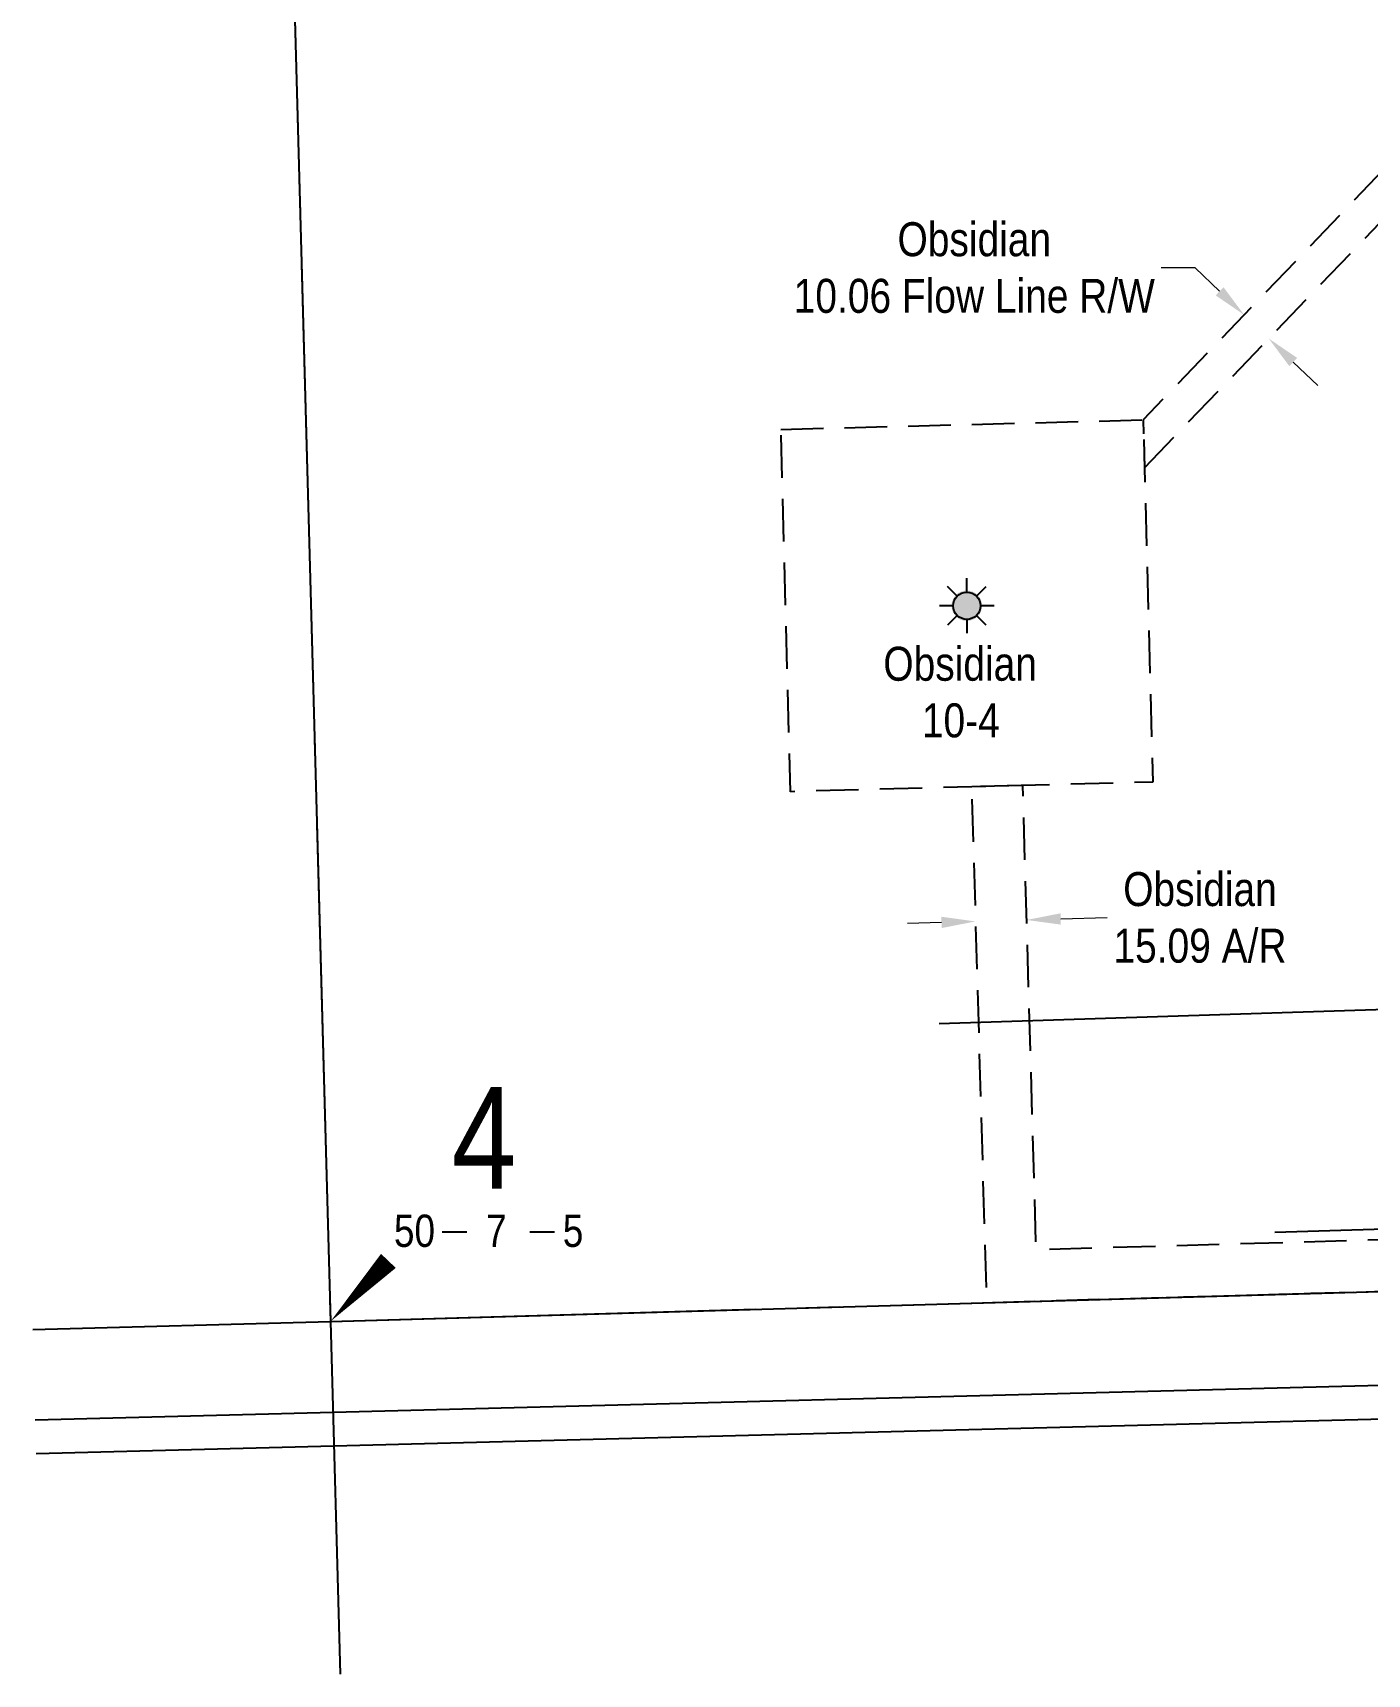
# Model space of a CAD drawing. Extents: x 634935 to 638883, y 5905921 to 5908834.
# Drawn here: x 635596.9 to 635989.6, y 5906027.1 to 5906510.4 of the extents above; entities that cross this region are included whole.
import ezdxf
from ezdxf.enums import TextEntityAlignment as Align

# ---------------------------------------------------------------- set-up
doc = ezdxf.new("R2010")
doc.units = 0
doc.header["$LTSCALE"] = 5
doc.header["$PDMODE"] = 34
doc.header["$PDSIZE"] = 0.03
doc.linetypes.add('foc-ACCESSROAD', pattern=[3.75, 2.5, -1.25])
doc.linetypes.add('foc-QUARTERLINE', pattern=[33, 25, -3, 2, -3])
doc.layers.get('Defpoints').update_dxf_attribs({"color": 9})
for name, color, linetype in [('10', 1, 'Continuous'), ('9', 3, 'Continuous'), ('AS-POWER', 104, 'foc-POWER'), ('AS-TELUS', 224, 'foc-TEL'), ('C-AR', 13, 'foc-ACCESSROAD'), ('C-WS', 13, 'foc-ACCESSROAD'), ('C-WS-S', 8, 'Continuous'), ('F-RW', 190, 'Continuous'), ('L-QSEC', 8, 'foc-QUARTERLINE'), ('L-SECLBL', 7, 'Continuous'), ('L-TITLEDB', 4, 'Continuous')]:
    doc.layers.add(name, color=color, linetype=linetype)
for name, color, linetype, lineweight in [('C-AR-T', 13, 'Continuous', 9), ('C-FLOWLINE-T', 13, 'Continuous', 9), ('C-WS-T', 13, 'Continuous', 9)]:
    doc.layers.add(name, color=color, linetype=linetype, lineweight=lineweight)
doc.styles.add('80CG', font='ARIALN.TTF', dxfattribs={"height": 10})
doc.styles.add('80L', font='ARIALN.TTF', dxfattribs={"height": 10})
doc.styles.add('80LS', font='ARIALNI.TTF', dxfattribs={"height": 10})
doc.styles.add('foc-LtypeFont', font='ARIALN.TTF', dxfattribs={"height": 7.35})
doc.styles.add('SIMPLEX', font='ARIALN.TTF')
doc.linetypes.add('foc-POWER', pattern='A,6,-1,["P",foc-LtypeFont,S=0.2,R=0,X=-0.625,Y=-0.75],-1.24,4', length=12.24)
doc.linetypes.add('foc-TEL', pattern='A,2,-1,["T",foc-LtypeFont,S=0.2,R=0,X=-0.425,Y=-0.75],-1.24,8', length=12.24)
doc.dimstyles.new('Compass 5 000', dxfattribs={"dimscale": 5, "dimtxt": 9, "dimasz": 2, "dimexe": 0.2, "dimexo": 0.0625, "dimgap": 0.5, "dimtad": 0, "dimtih": 1, "dimtoh": 1, "dimzin": 0, "dimdsep": 46, "dimtxsty": '80CG', "dimcen": 0.1, "dimse1": 1, "dimse2": 1, "dimclrd": 256, "dimclrt": 256, "dimaunit": 1, "dimadec": 4, "dimazin": 0, "dimtfac": 0.06, "dimtofl": 0, "dimtmove": 0, "dimatfit": 1, "dimfxl": 0.2, "dimtolj": 1, "dimtzin": 0, "dimlwd": -1, "dimarcsym": 0})

# ---------------------------------------------------------------- blocks, each defined once
blk = doc.blocks.new('L-SECLBL')
at = {"layer": '9', "color": 7}
for p, q in [((-5.08, -27.83), (-12.29, -27.83)), ((20.7, -27.83), (13.5, -27.83))]:
    blk.add_line(p, q, dxfattribs=at)
at = {"layer": '10', "color": 2, "style": 'SIMPLEX'}
blk.add_attdef('SEC', text='', height=30, dxfattribs=at).set_placement((0, 0), align=Align.MIDDLE)
at = {"layer": '10', "color": 5, "style": '80L'}
blk.add_attdef('TWP', text='', height=9.5, dxfattribs=at).set_placement((-14.43, -27.37), align=Align.MIDDLE_RIGHT)
blk.add_attdef('RGE', text='', height=9.5, dxfattribs=at).set_placement((3.62, -27.37), align=Align.MIDDLE_CENTER)
blk.add_attdef('MER', text='', height=9.5, dxfattribs=at).set_placement((23.17, -27.37), align=Align.MIDDLE_LEFT)
blk = doc.blocks.new('GAS')
h = blk.add_hatch(color=255)
h.dxf.hatch_style = 1
edge = h.paths.add_edge_path()
edge.add_arc((0, 0), 0.9, 0, 360)
for p, q in [((-0.571, 0.571), (-1.142, 1.142)), ((0, 0.808), (0, 1.616)), ((0.571, 0.571), (1.142, 1.142)), ((-0.808, 0), (-1.616, 0)), ((1.616, 0), (0.808, 0)), ((-0.571, -0.571), (-1.142, -1.142)), ((0, -0.808), (0, -1.616)), ((1.142, -1.142), (0.571, -0.571))]:
    blk.add_line(p, q)
blk.add_circle((0, 0), 0.8)
blk = doc.blocks.new('*D383')
at = {"layer": 'C-AR-T', "transparency": 16777216}
for p, q in [((635864.35, 5906248.45), (635854.35, 5906248.17)), ((635899.42, 5906249.46), (635913.14, 5906249.86))]:
    blk.add_line(p, q, dxfattribs=at)
for points in [[(635899.38, 5906251.13), (635899.47, 5906247.8), (635889.43, 5906249.17)], [(635864.3, 5906250.12), (635864.4, 5906246.79), (635874.34, 5906248.74)]]:
    blk.add_solid(points, dxfattribs=at)
at = {"layer": 'Defpoints', "color": 0, "transparency": 16777216}
for p in [(635889.43, 5906249.17), (635874.79, 5906233.27), (635889.87, 5906233.7)]:
    blk.add_point(p, dxfattribs=at)
at = {"layer": 'C-AR-T', "transparency": 16777216, "insert": (635940.43, 5906249.86), "char_height": 10, "attachment_point": 5, "style": '80CG'}
blk.add_mtext('\\A1;Obsidian\\P15.09 A/R', dxfattribs=at)
blk = doc.blocks.new('*D384')
at = {"layer": 'C-FLOWLINE-T', "transparency": 16777216}
for p, q in [((635939, 5906441.18), (635929, 5906441.18)), ((635946.21, 5906434.25), (635939, 5906441.18)), ((635967.88, 5906413.42), (635975.09, 5906406.5))]:
    blk.add_line(p, q, dxfattribs=at)
for points in [[(635947.36, 5906435.45), (635945.05, 5906433.05), (635953.42, 5906427.32)], [(635969.04, 5906414.63), (635966.73, 5906412.22), (635960.67, 5906420.35)]]:
    blk.add_solid(points, dxfattribs=at)
at = {"layer": 'Defpoints', "color": 0, "transparency": 16777216}
for p in [(635949.45, 5906423.19), (635960.67, 5906420.35), (635956.7, 5906416.22)]:
    blk.add_point(p, dxfattribs=at)
at = {"layer": 'C-FLOWLINE-T', "transparency": 16777216, "insert": (635874, 5906441.18), "char_height": 10, "attachment_point": 5, "style": '80CG'}
blk.add_mtext('\\A1;Obsidian\\P10.06 Flow Line R/W', dxfattribs=at)

msp = doc.modelspace()

# ---------------------------------------------------------------- linework, layer by layer
at = {"layer": 'AS-POWER', "flags": 128}
msp.add_lwpolyline([(635962.468, 5906157.26), (636475.058, 5906172.807), (636511.631, 5906154.794)], dxfattribs=at)
at = {"layer": 'AS-TELUS', "flags": 128}
msp.add_lwpolyline([(635863.698, 5906218.647), (636044.186, 5906224.476), (636120.819, 5906148.208), (636486.233, 5906158.251)], dxfattribs=at)
at = {"layer": 'C-AR', "flags": 128}
for points in [[(635924.081, 5906382.271), (636221.288, 5906691.578), (636207.119, 5906691.353), (635923.707, 5906396.402)], [(635888.289, 5906288.783), (635873.205, 5906288.35), (635877.569, 5906136.543), (636480.868, 5906153.756), (636486.352, 5906153.913), (636485.915, 5906169.125), (635892.219, 5906152.06)]]:
    msp.add_lwpolyline(points, close=True, dxfattribs=at)
at = {"layer": 'C-WS', "flags": 128}
msp.add_lwpolyline([(635817.064, 5906393.583), (635923.707, 5906396.402), (635926.526, 5906289.759), (635819.883, 5906286.94)], close=True, dxfattribs=at)
at = {"layer": 'F-RW', "flags": 128}
msp.add_lwpolyline([(635597.592, 5906101.998), (635685.229, 5906104.24), (636248.646, 5906118.805), (636258.718, 5906119.071), (636265.158, 5906119.241), (636275.21, 5906119.505), (636481.988, 5906124.959), (636482.274, 5906114.854), (636275.484, 5906109.412), (636265.432, 5906109.14), (636260.255, 5906109.003), (636250.183, 5906108.733), (635685.5, 5906094.243), (635597.866, 5906091.994)], dxfattribs=at)
at = {"layer": 'L-QSEC'}
for p, q in [((635662.434, 5906937.153), (635684.505, 5906130.992)), ((635684.505, 5906130.992), (636486.352, 5906153.913)), ((635596.864, 5906128.563), (635684.505, 5906130.992)), ((635684.505, 5906130.992), (635687.362, 5906027.125))]:
    msp.add_line(p, q, dxfattribs=at)
at = {"layer": 'L-SECLBL', "flags": 128}
msp.add_lwpolyline([(635684.505, 5906130.992, 0, 6, 0), (635701.532, 5906148.8, 0, 0, 0)], format="xyseb", dxfattribs=at)
at = {"layer": 'L-TITLEDB', "flags": 128}
msp.add_lwpolyline([(636108.708, 5906949.691), (635662.434, 5906937.153), (635684.505, 5906130.992), (636480.868, 5906153.756), (636480.294, 5906173.742)], dxfattribs=at)

# ---------------------------------------------------------------- block references
at = {"layer": 'C-WS-S', "xscale": 4.999999999999996, "yscale": 4.999999999999996, "zscale": 4.999999999999996}
msp.add_blockref('GAS', (635871.795, 5906341.671), dxfattribs=at)
at = {"layer": 'L-SECLBL'}
msp.add_blockref('L-SECLBL', (635729.691, 5906185.038), dxfattribs=at).add_auto_attribs({'SEC': '4', 'TWP': '50', 'RGE': '7', 'MER': '5'})

# ---------------------------------------------------------------- texts
at = {"layer": 'C-WS-T', "insert": (635836.005, 5906329.605), "char_height": 9.99999, "attachment_point": 1, "style": '80LS'}
msp.add_mtext_dynamic_manual_height_columns('\\pi11.21;{\\fArial Narrow|b0|i0|c0|p34;Obsidian\\P\\pi22.56;10-4}', width=66.2528, gutter_width=50, heights=[0], dxfattribs=at)

# ---------------------------------------------------------------- dimensions: what is measured, and where the dimension line sits
at = {"layer": 'C-AR-T'}
dim = msp.add_linear_dim(base=(635889.427, 5906249.175), p1=(635874.788, 5906233.269), p2=(635889.872, 5906233.702), angle=1.64679, text='Obsidian\\P15.09 A/R', dimstyle='Compass 5 000', dxfattribs=at)
dim.commit()
dim.dimension.update_dxf_attribs({"geometry": '*D383', "text_midpoint": (635940.427, 5906249.857), "dimtype": 161})
at = {"layer": 'C-FLOWLINE-T'}
dim = msp.add_linear_dim(base=(635960.673, 5906420.353), p1=(635949.448, 5906423.19), p2=(635956.702, 5906416.22), angle=316.14292, text='Obsidian\\P10.06 Flow Line R/W', dimstyle='Compass 5 000', dxfattribs=at)
dim.commit()
dim.dimension.update_dxf_attribs({"geometry": '*D384', "text_midpoint": (635873.998, 5906441.181), "dimtype": 161})

doc.saveas('drawing.dxf')
